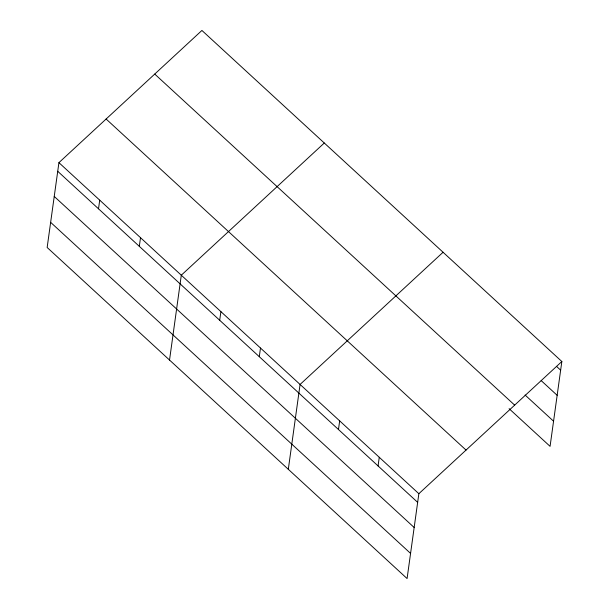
<?xml version="1.0" encoding="UTF-8"?>
<svg xmlns="http://www.w3.org/2000/svg" width="609" height="609" viewBox="0 0 609 609"><rect width="100%" height="100%" fill="white"/><g stroke="black" fill="none" stroke-linecap="round" stroke-linejoin="round"><path stroke-width="0.91" d="M58.928 162.649L47.152 247.49L407.086 578.55L418.855 493.701L561.848 361.51L201.914 30.45L58.928 162.649L418.855 493.701M98.513 208.818L99.716 200.163M139.309 246.341L140.512 237.685M169.53 360.048L181.299 275.207L324.293 143.008M219.697 320.273L220.892 311.618M259.289 356.691L260.485 348.036M288.308 469.303L300.077 384.454L443.07 252.255M338.475 429.528L339.67 420.872M378.067 465.938L379.262 457.29M561.848 361.51L550.072 446.351L509.094 408.662M556.481 366.329L560.645 370.165M541.18 380.61L557.159 395.31M525.087 395.02L553.566 421.215M154.732 74.077L514.658 405.13M106.111 119.021L466.045 450.081M57.726 171.296L417.66 502.356M54.231 196.441L414.166 527.501M50.638 222.346L410.573 553.406"/></g></svg>
